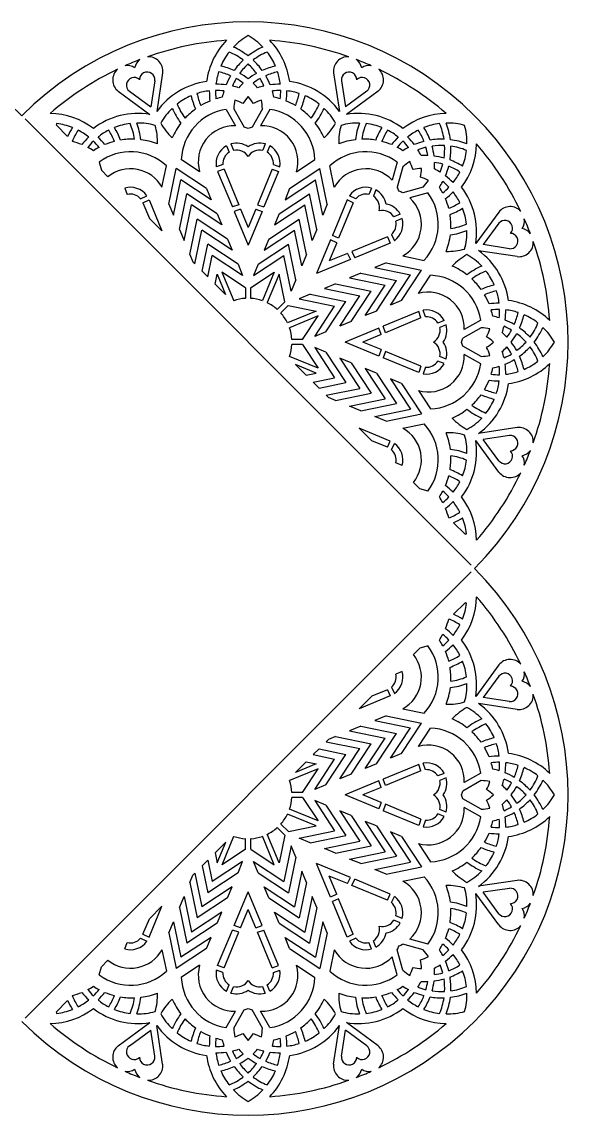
# Model space of a CAD drawing. Extents: x 67 to 315, y -5 to 242.
# Drawn here: x 191.2 to 315, y -5.4 to 242.1 of the extents above; entities that cross this region are included whole.
import ezdxf

# ---------------------------------------------------------------- set-up
doc = ezdxf.new("R2010")
doc.units = 0
doc.layers.get('0').update_dxf_attribs({"linetype": 'CONTINUOUS'})

msp = doc.modelspace()

# ---------------------------------------------------------------- linework, layer by layer
for p, q in [((223.12, 230.62), (221.79, 221.86)), ((261.85, 230.62), (263.18, 221.86)), ((221.33, 228.83), (220.43, 222.89)), ((263.64, 228.83), (264.54, 222.89)), ((213.06, 226.45), (220.2, 221.2)), ((215.59, 226.45), (220.43, 222.89)), ((269.38, 226.45), (264.54, 222.89)), ((271.91, 226.45), (264.77, 221.2)), ((237.54, 222.34), (239.65, 218.62)), ((239.24, 222.47), (241.6, 218.31)), ((245.73, 222.47), (243.37, 218.31)), ((247.43, 222.34), (245.32, 218.62)), ((191.95, 220.18), (293.02, 119.11)), ((198.97, 218.81), (201.59, 216.19)), ((237.6, 214.08), (238.19, 212.65)), ((238.59, 214.5), (239.19, 213.06)), ((246.38, 214.5), (245.78, 213.06)), ((247.37, 214.08), (246.78, 212.65)), ((231.5, 208.22), (227.35, 210.95)), ((253.47, 208.22), (257.62, 210.95)), ((208.72, 210.4), (209.23, 208.56)), ((209.23, 208.56), (210.71, 207.08)), ((222.97, 204.69), (223.98, 209.56)), ((224.55, 200.88), (226.21, 208.94)), ((233.08, 204.42), (226.21, 208.94)), ((236.77, 209.85), (235.28, 209.32)), ((237.03, 208.79), (235.57, 208.28)), ((235.57, 208.28), (238.91, 200.23)), ((237.03, 208.79), (240.36, 200.74)), ((247.94, 208.79), (244.61, 200.74)), ((249.4, 208.28), (246.06, 200.23)), ((247.94, 208.79), (249.4, 208.28)), ((248.2, 209.85), (249.69, 209.32)), ((251.89, 204.42), (258.76, 208.94)), ((260.42, 200.88), (258.76, 208.94)), ((262, 204.69), (260.99, 209.56)), ((276.25, 210.4), (275.11, 206.28)), ((277.54, 209.3), (276.27, 204.68)), ((225.6, 198.35), (227.26, 206.41)), ((234.13, 201.88), (227.26, 206.41)), ((250.84, 201.88), (257.71, 206.41)), ((259.37, 198.35), (257.71, 206.41)), ((214.52, 204.52), (215.11, 203.09)), ((226.92, 195.16), (228.58, 203.22)), ((235.45, 198.7), (228.58, 203.22)), ((233.08, 204.42), (234.13, 201.88)), ((249.52, 198.7), (256.39, 203.22)), ((251.89, 204.42), (250.84, 201.88)), ((258.05, 195.16), (256.39, 203.22)), ((270.45, 204.52), (269.86, 203.09)), ((271.45, 204.11), (270.85, 202.68)), ((282.14, 204.7), (277.52, 203.43)), ((283.24, 203.41), (279.12, 202.27)), ((218.1, 202.11), (219.53, 202.79)), ((218.66, 201.19), (220.05, 201.85)), ((218.66, 201.19), (220.12, 197.66)), ((220.05, 201.85), (222.97, 194.82)), ((224.55, 200.88), (225.6, 198.35)), ((227.97, 192.63), (229.63, 200.69)), ((236.5, 196.16), (229.63, 200.69)), ((240.36, 200.74), (238.91, 200.23)), ((244.61, 200.74), (246.06, 200.23)), ((248.47, 196.16), (255.34, 200.69)), ((257, 192.63), (255.34, 200.69)), ((260.42, 200.88), (259.37, 198.35)), ((264.92, 201.85), (261.58, 193.8)), ((266.31, 201.19), (262.97, 193.14)), ((266.31, 201.19), (264.92, 201.85)), ((266.87, 202.11), (265.44, 202.79)), ((235.45, 198.7), (236.5, 196.16)), ((240.77, 199.75), (239.32, 199.23)), ((239.32, 199.23), (242.48, 191.59)), ((240.77, 199.75), (242.48, 195.61)), ((244.2, 199.75), (242.48, 195.61)), ((245.65, 199.23), (242.48, 191.59)), ((244.2, 199.75), (245.65, 199.23)), ((249.52, 198.7), (248.47, 196.16)), ((276.95, 198.61), (275.52, 198.01)), ((299.29, 199.07), (294.04, 191.93)), ((220.12, 197.66), (222.97, 194.82)), ((229.29, 189.44), (230.95, 197.5)), ((237.82, 192.97), (230.95, 197.5)), ((247.15, 192.97), (254.02, 197.5)), ((255.68, 189.44), (254.02, 197.5)), ((277.37, 197.61), (275.93, 197.02)), ((299.29, 196.54), (295.73, 191.7)), ((226.92, 195.16), (227.97, 192.63)), ((230.43, 187.36), (232, 194.96)), ((238.87, 190.44), (232, 194.96)), ((246.1, 190.44), (252.97, 194.96)), ((254.63, 186.91), (252.97, 194.96)), ((258.05, 195.16), (257, 192.63)), ((262.97, 193.14), (261.58, 193.8)), ((274.03, 193.47), (265.98, 190.13)), ((274.03, 193.47), (274.69, 192.07)), ((274.95, 194.03), (275.63, 192.6)), ((232.07, 185.72), (233.32, 191.78)), ((240.19, 187.25), (233.32, 191.78)), ((237.82, 192.97), (238.87, 190.44)), ((244.78, 187.25), (251.65, 191.78)), ((247.15, 192.97), (246.1, 190.44)), ((253.31, 183.72), (251.65, 191.78)), ((261.17, 192.8), (258, 185.16)), ((262.56, 192.14), (260.85, 188.01)), ((262.56, 192.14), (261.17, 192.8)), ((274.69, 192.07), (266.64, 188.74)), ((301.67, 190.79), (295.73, 191.7)), ((229.29, 189.44), (229.95, 187.83)), ((233.37, 184.41), (234.37, 189.24)), ((241.24, 184.72), (234.37, 189.24)), ((243.73, 184.72), (250.6, 189.24)), ((252.26, 181.18), (250.6, 189.24)), ((255.68, 189.44), (254.63, 186.91)), ((265.64, 188.33), (258, 185.16)), ((264.98, 189.72), (260.85, 188.01)), ((264.98, 189.72), (265.64, 188.33)), ((265.98, 190.13), (266.64, 188.74)), ((277.53, 189.16), (282.4, 188.15)), ((303.46, 189), (294.7, 190.34)), ((229.95, 187.83), (230.43, 187.36)), ((232.07, 185.72), (233.37, 184.41)), ((240.19, 187.25), (241.24, 184.72)), ((244.78, 187.25), (243.73, 184.72)), ((273.73, 187.58), (271.19, 186.53)), ((271.19, 186.53), (279.25, 184.87)), ((273.73, 187.58), (281.78, 185.92)), ((277.26, 179.05), (281.78, 185.92)), ((235, 182.79), (235.46, 185.02)), ((235.46, 185.02), (237.38, 180.41)), ((236.56, 185.48), (239.23, 179.01)), ((241.91, 181.96), (236.56, 185.48)), ((243.05, 181.96), (248.39, 185.49)), ((248.39, 185.49), (245.72, 179.02)), ((249.49, 185.03), (246.81, 178.57)), ((250.78, 178.76), (249.49, 185.03)), ((253.31, 183.72), (252.26, 181.18)), ((268, 185.21), (265.47, 184.16)), ((265.47, 184.16), (273.53, 182.5)), ((268, 185.21), (276.06, 183.55)), ((271.54, 176.68), (276.06, 183.55)), ((274.72, 178), (279.25, 184.87)), ((281.06, 180.63), (283.8, 184.78)), ((235, 182.79), (237.38, 180.41)), ((241.91, 181.96), (241.91, 179.54)), ((243.05, 181.96), (243.05, 179.55)), ((262.28, 182.84), (259.75, 181.79)), ((259.75, 181.79), (267.81, 180.13)), ((262.28, 182.84), (270.34, 181.18)), ((265.81, 174.31), (270.34, 181.18)), ((269, 175.63), (273.53, 182.5)), ((250.78, 178.76), (249.08, 177.05)), ((256.56, 180.47), (254.02, 179.42)), ((254.02, 179.42), (262.08, 177.76)), ((256.56, 180.47), (264.62, 178.81)), ((260.09, 171.94), (264.62, 178.81)), ((263.28, 173.26), (267.81, 180.13)), ((277.26, 179.05), (274.72, 178)), ((251.59, 177.95), (249.89, 176.25)), ((257.86, 176.67), (251.4, 173.98)), ((251.59, 177.95), (257.86, 176.67)), ((257.56, 170.89), (262.08, 177.76)), ((271.54, 176.68), (269, 175.63)), ((281.12, 176.56), (273.07, 173.22)), ((281.63, 175.1), (281.12, 176.56)), ((282.69, 175.36), (282.16, 176.85)), ((258.32, 175.57), (251.85, 172.89)), ((254.8, 170.22), (258.32, 175.57)), ((265.81, 174.31), (263.28, 173.26)), ((281.63, 175.1), (273.58, 171.77)), ((286.92, 174.53), (285.49, 173.94)), ((287.34, 173.54), (285.9, 172.94)), ((295.18, 174.59), (291.46, 172.48)), ((260.09, 171.94), (257.56, 170.89)), ((272.07, 172.81), (264.43, 169.64)), ((272.59, 171.36), (268.45, 169.64)), ((272.59, 171.36), (272.07, 172.81)), ((273.58, 171.77), (273.07, 173.22)), ((295.31, 172.89), (291.15, 170.53)), ((254.8, 170.22), (252.39, 170.22)), ((254.8, 169.08), (252.39, 169.08)), ((254.8, 169.08), (258.33, 163.74)), ((260.09, 167.35), (257.56, 168.4)), ((257.56, 168.4), (262.08, 161.53)), ((272.07, 166.48), (264.43, 169.64)), ((272.59, 167.93), (268.45, 169.64)), ((295.31, 166.39), (291.15, 168.75)), ((258.33, 163.74), (251.86, 166.41)), ((260.09, 167.35), (264.62, 160.48)), ((265.81, 164.98), (263.28, 166.03)), ((263.28, 166.03), (267.81, 159.16)), ((272.59, 167.93), (272.07, 166.48)), ((273.58, 167.52), (273.07, 166.07)), ((281.12, 162.73), (273.07, 166.07)), ((281.63, 164.18), (273.58, 167.52)), ((287.34, 165.75), (285.9, 166.35)), ((295.18, 164.7), (291.46, 166.81)), ((253.22, 164.56), (255.61, 162.17)), ((257.87, 162.64), (253.22, 164.56)), ((265.81, 164.98), (270.34, 158.11)), ((271.54, 162.61), (269, 163.66)), ((269, 163.66), (273.53, 156.79)), ((281.63, 164.18), (281.12, 162.73)), ((282.69, 163.93), (282.16, 162.44)), ((286.92, 164.76), (285.49, 165.35)), ((255.61, 162.17), (257.87, 162.64)), ((257.25, 160.53), (262.08, 161.53)), ((271.54, 162.61), (276.06, 155.74)), ((277.26, 160.24), (274.72, 161.29)), ((274.72, 161.29), (279.25, 154.42)), ((257.25, 160.53), (258.56, 159.23)), ((258.56, 159.23), (264.62, 160.48)), ((260.2, 157.59), (267.81, 159.16)), ((277.26, 160.24), (281.78, 153.37)), ((281.06, 158.66), (283.8, 154.51)), ((260.2, 157.59), (260.67, 157.11)), ((262.28, 156.45), (260.67, 157.11)), ((262.28, 156.45), (270.34, 158.11)), ((265.47, 155.13), (273.53, 156.79)), ((268, 154.08), (265.47, 155.13)), ((268, 154.08), (276.06, 155.74)), ((271.19, 152.76), (279.25, 154.42)), ((273.73, 151.71), (271.19, 152.76)), ((273.73, 151.71), (281.78, 153.37)), ((277.53, 150.13), (282.4, 151.14)), ((267.66, 150.12), (270.5, 147.28)), ((274.69, 147.21), (267.66, 150.12)), ((303.46, 150.28), (294.7, 148.95)), ((274.03, 145.82), (270.5, 147.28)), ((274.03, 145.82), (274.69, 147.21)), ((274.95, 145.26), (275.63, 146.69)), ((299.29, 140.22), (294.04, 147.36)), ((301.67, 148.49), (295.73, 147.59)), ((299.29, 142.75), (295.73, 147.59)), ((277.37, 141.68), (275.93, 142.27)), ((279.92, 137.87), (281.4, 136.39)), ((283.24, 135.88), (281.4, 136.39)), ((289.03, 128.75), (291.65, 126.13)), ((293.02, 117.65), (191.95, 16.58)), ((291.65, 110.62), (289.03, 108.01)), ((281.4, 100.37), (279.92, 98.89)), ((283.24, 100.88), (281.4, 100.37)), ((299.29, 96.54), (294.04, 89.4)), ((277.37, 95.08), (275.93, 94.49)), ((299.29, 94.01), (295.73, 89.17)), ((274.69, 89.54), (267.66, 86.63)), ((270.5, 89.48), (267.66, 86.63)), ((274.03, 90.94), (270.5, 89.48)), ((274.03, 90.94), (274.69, 89.54)), ((274.95, 91.5), (275.63, 90.07)), ((301.67, 88.26), (295.73, 89.17)), ((303.46, 86.47), (294.7, 87.81)), ((273.73, 85.05), (271.19, 84)), ((273.73, 85.05), (281.78, 83.39)), ((277.53, 86.63), (282.4, 85.62)), ((268, 82.68), (265.47, 81.63)), ((268, 82.68), (276.06, 81.02)), ((271.19, 84), (279.25, 82.34)), ((274.72, 75.47), (279.25, 82.34)), ((277.26, 76.52), (281.78, 83.39)), ((281.06, 78.09), (283.8, 82.25)), ((260.67, 79.64), (260.2, 79.17)), ((262.28, 80.31), (260.67, 79.64)), ((262.28, 80.31), (270.34, 78.65)), ((265.47, 81.63), (273.53, 79.97)), ((269, 73.1), (273.53, 79.97)), ((271.54, 74.15), (276.06, 81.02)), ((258.56, 77.53), (257.25, 76.23)), ((258.56, 77.53), (264.62, 76.28)), ((260.2, 79.17), (267.81, 77.6)), ((263.28, 70.73), (267.81, 77.6)), ((265.81, 71.78), (270.34, 78.65)), ((255.63, 74.6), (253.25, 72.22)), ((255.63, 74.6), (257.86, 74.14)), ((257.25, 76.23), (262.08, 75.23)), ((257.56, 68.36), (262.08, 75.23)), ((260.09, 69.41), (264.62, 76.28)), ((277.26, 76.52), (274.72, 75.47)), ((282.69, 72.83), (282.16, 74.32)), ((258.32, 73.04), (251.85, 70.36)), ((257.86, 74.14), (253.25, 72.22)), ((254.8, 67.69), (258.32, 73.04)), ((271.54, 74.15), (269, 73.1)), ((281.12, 74.03), (273.07, 70.69)), ((281.63, 72.57), (273.58, 69.24)), ((281.63, 72.57), (281.12, 74.03)), ((286.92, 72), (285.49, 71.41)), ((295.18, 72.06), (291.46, 69.95)), ((260.09, 69.41), (257.56, 68.36)), ((265.81, 71.78), (263.28, 70.73)), ((272.07, 70.28), (264.43, 67.11)), ((272.59, 68.83), (272.07, 70.28)), ((273.58, 69.24), (273.07, 70.69)), ((287.34, 71.01), (285.9, 70.41)), ((295.31, 70.36), (291.15, 68)), ((254.8, 67.69), (252.39, 67.69)), ((272.07, 63.95), (264.43, 67.11)), ((272.59, 68.83), (268.45, 67.11)), ((272.59, 65.4), (268.45, 67.11)), ((254.8, 66.55), (252.39, 66.55)), ((254.8, 66.55), (258.33, 61.21)), ((260.09, 64.82), (257.56, 65.87)), ((257.56, 65.87), (262.08, 59)), ((260.09, 64.82), (264.62, 57.95)), ((272.59, 65.4), (272.07, 63.95)), ((273.58, 64.99), (273.07, 63.54)), ((281.63, 61.65), (273.58, 64.99)), ((295.31, 63.86), (291.15, 66.22)), ((257.87, 60.11), (251.41, 62.79)), ((258.33, 61.21), (251.86, 63.88)), ((265.81, 62.45), (263.28, 63.5)), ((263.28, 63.5), (267.81, 56.63)), ((265.81, 62.45), (270.34, 55.58)), ((281.12, 60.2), (273.07, 63.54)), ((286.92, 62.22), (285.49, 62.82)), ((287.34, 63.22), (285.9, 63.82)), ((295.18, 62.17), (291.46, 64.28)), ((250.8, 58.01), (249.09, 59.71)), ((251.6, 58.81), (249.89, 60.52)), ((251.6, 58.81), (257.87, 60.11)), ((271.54, 60.08), (269, 61.13)), ((269, 61.13), (273.53, 54.26)), ((271.54, 60.08), (276.06, 53.21)), ((281.63, 61.65), (281.12, 60.2)), ((282.69, 61.4), (282.16, 59.91)), ((236.58, 51.27), (239.25, 57.74)), ((241.92, 54.8), (241.92, 57.21)), ((243.06, 54.8), (243.06, 57.21)), ((248.41, 51.28), (245.73, 57.74)), ((249.51, 51.74), (246.82, 58.2)), ((250.8, 58.01), (249.51, 51.74)), ((254.02, 57.34), (262.08, 59)), ((256.56, 56.29), (254.02, 57.34)), ((256.56, 56.29), (264.62, 57.95)), ((277.26, 57.71), (274.72, 58.76)), ((274.72, 58.76), (279.25, 51.88)), ((277.26, 57.71), (281.78, 50.84)), ((237.4, 56.38), (235.01, 53.98)), ((235.48, 51.73), (237.4, 56.38)), ((241.92, 54.8), (236.58, 51.27)), ((243.06, 54.8), (248.41, 51.28)), ((252.26, 55.57), (250.6, 47.52)), ((253.31, 53.04), (252.26, 55.57)), ((259.75, 54.97), (267.81, 56.63)), ((262.28, 53.92), (259.75, 54.97)), ((262.28, 53.92), (270.34, 55.58)), ((281.06, 56.13), (283.8, 51.98)), ((233.37, 52.34), (232.07, 51.04)), ((233.37, 52.34), (234.37, 47.52)), ((241.24, 52.04), (234.37, 47.52)), ((235.01, 53.98), (235.48, 51.73)), ((240.19, 49.51), (241.24, 52.04)), ((244.78, 49.51), (243.73, 52.04)), ((243.73, 52.04), (250.6, 47.52)), ((253.31, 53.04), (251.65, 44.98)), ((265.47, 52.6), (273.53, 54.26)), ((268, 51.55), (265.47, 52.6)), ((268, 51.55), (276.06, 53.21)), ((232.07, 51.04), (233.32, 44.98)), ((240.19, 49.51), (233.32, 44.98)), ((244.78, 49.51), (251.65, 44.98)), ((254.63, 49.85), (252.97, 41.79)), ((255.68, 47.32), (254.63, 49.85)), ((261.17, 43.96), (258, 51.59)), ((265.64, 48.43), (258, 51.59)), ((271.19, 50.23), (279.25, 51.88)), ((273.73, 49.18), (271.19, 50.23)), ((273.73, 49.18), (281.78, 50.84)), ((229.29, 47.32), (229.95, 48.93)), ((229.29, 47.32), (230.95, 39.26)), ((230.43, 49.4), (229.95, 48.93)), ((230.43, 49.4), (232, 41.79)), ((255.68, 47.32), (254.02, 39.26)), ((262.56, 44.62), (260.85, 48.75)), ((264.98, 47.04), (260.85, 48.75)), ((264.98, 47.04), (265.64, 48.43)), ((265.98, 46.63), (266.64, 48.02)), ((274.69, 44.68), (266.64, 48.02)), ((277.53, 47.6), (282.4, 48.6)), ((303.46, 47.75), (294.7, 46.42)), ((238.87, 46.32), (232, 41.79)), ((237.82, 43.78), (238.87, 46.32)), ((239.32, 37.53), (242.48, 45.17)), ((245.65, 37.53), (242.48, 45.17)), ((247.15, 43.78), (246.1, 46.32)), ((246.1, 46.32), (252.97, 41.79)), ((262.56, 44.62), (261.17, 43.96)), ((274.03, 43.29), (265.98, 46.63)), ((274.03, 43.29), (274.69, 44.68)), ((299.29, 37.69), (294.04, 44.83)), ((301.67, 45.96), (295.73, 45.06)), ((299.29, 40.22), (295.73, 45.06)), ((226.92, 41.6), (227.97, 44.13)), ((227.97, 44.13), (229.63, 36.07)), ((237.82, 43.78), (230.95, 39.26)), ((247.15, 43.78), (254.02, 39.26)), ((257, 44.13), (255.34, 36.07)), ((258.05, 41.6), (257, 44.13)), ((262.97, 43.62), (261.58, 42.96)), ((264.92, 34.91), (261.58, 42.96)), ((266.31, 35.57), (262.97, 43.62)), ((274.95, 42.73), (275.63, 44.15)), ((220.05, 34.91), (222.97, 41.94)), ((222.97, 41.94), (220.12, 39.09)), ((226.92, 41.6), (228.58, 33.54)), ((236.5, 40.6), (229.63, 36.07)), ((235.45, 38.06), (236.5, 40.6)), ((240.77, 37.01), (242.48, 41.14)), ((244.2, 37.01), (242.48, 41.14)), ((249.52, 38.06), (248.47, 40.6)), ((248.47, 40.6), (255.34, 36.07)), ((258.05, 41.6), (256.39, 33.54)), ((277.37, 39.15), (275.93, 39.74)), ((218.66, 35.57), (220.12, 39.09)), ((224.55, 35.87), (225.6, 38.41)), ((225.6, 38.41), (227.26, 30.35)), ((235.45, 38.06), (228.58, 33.54)), ((240.77, 37.01), (239.32, 37.53)), ((244.2, 37.01), (245.65, 37.53)), ((249.52, 38.06), (256.39, 33.54)), ((259.37, 38.41), (257.71, 30.35)), ((260.42, 35.87), (259.37, 38.41)), ((276.95, 38.15), (275.52, 38.75)), ((218.66, 35.57), (220.05, 34.91)), ((224.55, 35.87), (226.21, 27.81)), ((234.13, 34.87), (227.26, 30.35)), ((233.08, 32.34), (234.13, 34.87)), ((235.57, 28.48), (238.91, 36.53)), ((237.03, 27.96), (240.36, 36.01)), ((240.36, 36.01), (238.91, 36.53)), ((244.61, 36.01), (246.06, 36.53)), ((247.94, 27.96), (244.61, 36.01)), ((249.4, 28.48), (246.06, 36.53)), ((251.89, 32.34), (250.84, 34.87)), ((250.84, 34.87), (257.71, 30.35)), ((260.42, 35.87), (258.76, 27.81)), ((266.31, 35.57), (264.92, 34.91)), ((214.52, 32.23), (215.11, 33.67)), ((218.1, 34.65), (219.53, 33.97)), ((233.08, 32.34), (226.21, 27.81)), ((251.89, 32.34), (258.76, 27.81)), ((266.87, 34.65), (265.44, 33.97)), ((270.45, 32.23), (269.86, 33.67)), ((271.45, 32.65), (270.85, 34.08)), ((282.14, 32.06), (277.52, 33.33)), ((283.24, 33.35), (279.12, 34.49)), ((222.97, 32.07), (223.98, 27.2)), ((262, 32.07), (260.99, 27.2)), ((276.25, 26.36), (275.11, 30.48)), ((277.54, 27.46), (276.27, 32.07)), ((208.72, 26.36), (209.23, 28.2)), ((210.71, 29.68), (209.23, 28.2)), ((231.5, 28.54), (227.35, 25.8)), ((236.77, 26.91), (235.28, 27.44)), ((237.03, 27.96), (235.57, 28.48)), ((247.94, 27.96), (249.4, 28.48)), ((248.2, 26.91), (249.69, 27.44)), ((253.47, 28.54), (257.62, 25.8)), ((237.6, 22.67), (238.19, 24.11)), ((238.59, 22.26), (239.19, 23.7)), ((246.38, 22.26), (245.78, 23.7)), ((247.37, 22.67), (246.78, 24.11)), ((201.59, 20.56), (198.97, 17.95)), ((237.54, 14.42), (239.65, 18.14)), ((239.24, 14.28), (241.6, 18.45)), ((245.73, 14.28), (243.37, 18.45)), ((247.43, 14.42), (245.32, 18.14)), ((213.06, 10.31), (220.2, 15.56)), ((223.12, 6.14), (221.79, 14.9)), ((261.85, 6.14), (263.18, 14.9)), ((271.91, 10.31), (264.77, 15.56)), ((215.59, 10.31), (220.43, 13.87)), ((221.33, 7.93), (220.43, 13.87)), ((263.64, 7.93), (264.54, 13.87)), ((269.38, 10.31), (264.54, 13.87))]:
    msp.add_line(p, q)
for centre, radius, start, end in [((139.95, 169.64), 72.5, 45, 225), ((242.48, 169.64), 72.5, 315, 135), ((242.48, 169.64), 68.5, 94.088, 109.419), ((249.63, 226.37), 16.71, 136.0196, 172.1838), ((249.63, 226.37), 14.53, 119.444, 136.1523), ((235.34, 226.37), 14.53, 43.8477, 60.556), ((235.34, 226.37), 16.71, 7.8162, 43.9804), ((242.48, 169.64), 68.5, 70.581, 85.912), ((249.63, 226.37), 14.53, 142.0169, 156.5503), ((232.73, 221.84), 14.53, 53.4497, 67.9831), ((232.73, 221.84), 15.94, 52.2687, 66.2525), ((252.24, 221.84), 15.94, 113.7475, 127.7313), ((252.24, 221.84), 14.53, 112.0169, 126.5503), ((235.34, 226.37), 14.53, 23.4497, 37.9831), ((242.48, 169.64), 68.5, 110.9673, 114.0327), ((219.91, 231.02), 3.24, 126.8112, 166.9218), ((219.91, 231.02), 3.24, 352.9494, 93.5752), ((252.24, 221.84), 15.94, 132.9371, 144.3123), ((232.73, 221.84), 15.94, 35.6877, 47.0629), ((265.06, 231.02), 3.24, 86.4248, 187.0506), ((242.48, 169.64), 68.5, 65.9673, 69.0327), ((265.06, 231.02), 3.24, 13.0782, 53.1888), ((242.48, 169.64), 68.5, 115.581, 130.912), ((215.05, 229), 3.24, 131.4248, 232.0506), ((215.05, 229), 3.24, 58.0782, 98.1888), ((219.61, 229.04), 1.74, 352.9494, 179.4732), ((249.63, 226.37), 14.53, 162.183, 173.4481), ((232.73, 216.61), 14.53, 66.5519, 77.817), ((232.73, 216.61), 15.94, 65.6877, 77.0629), ((252.24, 221.84), 14.53, 132.183, 143.4481), ((232.73, 216.61), 15.94, 52.2687, 60.539), ((232.73, 221.84), 14.53, 36.5519, 47.817), ((252.24, 216.61), 15.94, 119.461, 127.7313), ((252.24, 216.61), 15.94, 102.9371, 114.3123), ((252.24, 216.61), 14.53, 102.183, 113.4481), ((235.34, 226.37), 14.53, 6.5519, 17.817), ((265.36, 229.04), 1.74, 0.5268, 187.0506), ((269.92, 229), 3.24, 81.8112, 121.9218), ((269.92, 229), 3.24, 307.9494, 48.5752), ((242.48, 169.64), 68.5, 49.088, 64.419), ((216.66, 227.82), 1.74, 45.5268, 232.0506), ((235.34, 212.08), 16.71, 97.8163, 144.1998), ((235.34, 212.08), 15.94, 82.2687, 90.539), ((252.24, 221.84), 15.94, 149.461, 157.7313), ((252.24, 221.84), 14.53, 149.0423, 156.5503), ((232.73, 216.61), 14.53, 53.4497, 60.9577), ((252.24, 216.61), 15.94, 132.9371, 138.2756), ((252.24, 216.61), 14.53, 119.0423, 126.5503), ((232.73, 216.61), 15.94, 41.7244, 47.0629), ((232.73, 221.84), 14.53, 23.4497, 30.9577), ((232.73, 221.84), 15.94, 22.2687, 30.539), ((249.63, 212.08), 15.94, 89.461, 97.7313), ((249.63, 212.08), 16.71, 35.8002, 82.1837), ((268.31, 227.82), 1.74, 307.9494, 134.4732), ((235.34, 212.08), 14.53, 113.4497, 127.9831), ((245.1, 228.98), 15.94, 192.9371, 204.3123), ((235.34, 212.08), 14.53, 96.5519, 107.817), ((245.1, 228.98), 14.53, 192.183, 203.4481), ((249.63, 226.37), 15.94, 179.461, 187.7313), ((249.63, 226.37), 14.53, 179.0423, 186.5503), ((235.34, 212.08), 14.53, 83.4497, 90.9577), ((252.24, 221.84), 15.94, 162.9371, 168.2756), ((235.34, 212.08), 15.94, 71.7244, 77.0629), ((249.63, 212.08), 15.94, 102.9371, 108.2756), ((249.63, 212.08), 14.53, 89.0423, 96.5503), ((232.73, 221.84), 15.94, 11.7244, 17.0629), ((235.34, 226.37), 14.53, 353.4497, 0.9577), ((235.34, 226.37), 15.94, 352.2687, 0.539), ((249.63, 212.08), 14.53, 72.183, 83.4481), ((239.87, 228.98), 14.53, 336.5519, 347.817), ((239.87, 228.98), 15.94, 335.6877, 347.0629), ((249.63, 212.08), 14.53, 52.0169, 66.5503), ((239.87, 228.98), 14.53, 202.0169, 216.5503), ((239.87, 209.47), 15.94, 112.2687, 120.539), ((239.87, 209.47), 15.94, 101.7244, 107.0629), ((252.24, 221.84), 13.02, 168.5265, 177.2038), ((235.34, 212.08), 13.02, 62.7962, 71.4735), ((252.24, 216.61), 13.02, 138.5265, 147.2038), ((232.73, 216.61), 13.02, 32.7962, 41.4735), ((249.63, 212.08), 13.02, 108.5265, 117.2038), ((232.73, 221.84), 13.02, 2.7962, 11.4735), ((245.1, 209.47), 15.94, 72.9371, 78.2756), ((245.1, 209.47), 15.94, 59.461, 67.7313), ((245.1, 228.98), 14.53, 323.4497, 337.9831), ((197.33, 204.7), 16.71, 52.8162, 88.9804), ((217.53, 204.7), 16.71, 80.8002, 127.1837), ((235.34, 212.08), 14.53, 133.8477, 150.556), ((239.87, 228.98), 15.94, 203.7475, 217.7313), ((239.34, 210.47), 12, 98.6298, 177.6806), ((239.87, 209.47), 15.94, 125.6877, 137.0629), ((245.62, 210.47), 12, 2.3194, 81.3702), ((245.1, 209.47), 15.94, 42.9371, 54.3123), ((245.1, 228.98), 15.94, 322.2687, 336.2525), ((249.63, 212.08), 14.53, 29.444, 46.1523), ((267.44, 204.7), 16.71, 52.8163, 99.1998), ((287.64, 204.7), 16.71, 91.0196, 127.1838), ((212.48, 213.45), 14.53, 157.0169, 158.3389), ((197.33, 204.7), 14.53, 68.4497, 82.9831), ((216.17, 209.75), 15.94, 147.9371, 156.1641), ((217.53, 204.7), 14.53, 97.0169, 111.5503), ((198.68, 209.75), 15.94, 20.6877, 32.0629), ((202.38, 213.45), 14.53, 8.4497, 22.9831), ((217.53, 204.7), 14.53, 74.444, 91.1523), ((202.38, 213.45), 15.94, 7.2687, 21.2525), ((207.43, 214.8), 14.53, 358.8477, 15.556), ((235.34, 226.37), 14.53, 209.444, 226.1523), ((239.87, 209.47), 15.94, 142.2687, 156.2525), ((239.34, 210.47), 8.16, 87.8526, 196.0098), ((239.34, 210.47), 8.16, 67.3595, 73.9817), ((245.62, 210.47), 8.16, 106.0183, 112.6405), ((245.62, 210.47), 8.16, 343.9902, 92.1474), ((245.1, 209.47), 15.94, 23.7475, 37.7313), ((249.63, 226.37), 14.53, 313.8477, 330.556), ((277.54, 214.8), 14.53, 164.444, 181.1523), ((267.44, 204.7), 14.53, 88.8477, 105.556), ((282.59, 213.45), 15.94, 158.7475, 172.7313), ((282.59, 213.45), 14.53, 157.0169, 171.5503), ((267.44, 204.7), 14.53, 68.4497, 82.9831), ((286.29, 209.75), 15.94, 147.9371, 159.3123), ((287.64, 204.7), 14.53, 97.0169, 111.5503), ((268.8, 209.75), 15.94, 20.6877, 32.0629), ((272.49, 213.45), 14.53, 8.4497, 22.9831), ((272.49, 213.45), 15.94, 7.2687, 21.2525), ((287.64, 204.7), 14.53, 74.444, 91.1523), ((277.54, 214.8), 14.53, 358.8477, 15.556), ((216.17, 209.75), 14.53, 147.183, 158.4481), ((197.33, 204.7), 14.53, 51.5519, 62.817), ((217.53, 204.7), 15.94, 134.461, 142.7313), ((217.53, 204.7), 14.53, 117.183, 128.4481), ((197.33, 204.7), 15.94, 37.2687, 45.539), ((198.68, 209.75), 14.53, 21.5519, 32.817), ((216.17, 199.65), 15.94, 87.9371, 99.3123), ((216.17, 199.65), 15.94, 68.7475, 82.7313), ((268.8, 199.65), 15.94, 97.2687, 111.2525), ((268.8, 199.65), 15.94, 80.6877, 92.0629), ((286.29, 209.75), 14.53, 147.183, 158.4481), ((267.44, 204.7), 14.53, 51.5519, 62.817), ((287.64, 204.7), 15.94, 134.461, 142.7313), ((287.64, 204.7), 14.53, 117.183, 128.4481), ((267.44, 204.7), 15.94, 37.2687, 45.539), ((268.8, 209.75), 14.53, 21.5519, 32.817), ((286.29, 199.65), 15.94, 87.9371, 99.3123), ((286.29, 199.65), 15.94, 68.7475, 82.7313), ((198.68, 199.65), 15.94, 67.2687, 75.539), ((217.53, 204.7), 14.53, 134.0423, 141.5503), ((198.68, 199.65), 15.94, 56.7244, 62.0629), ((197.33, 204.7), 14.53, 38.4497, 45.9577), ((216.17, 199.65), 15.94, 117.9371, 123.2756), ((216.17, 199.65), 15.94, 104.461, 112.7313), ((239.85, 210.04), 4.63, 119.1814, 189.0091), ((239.85, 210.04), 4.63, 55.3618, 105.8186), ((239.85, 210.04), 3.09, 31.6331, 102.4631), ((245.12, 210.04), 4.63, 74.1814, 124.6382), ((245.12, 210.04), 3.09, 77.5369, 148.3669), ((245.12, 210.04), 4.63, 350.9909, 60.8186), ((268.8, 199.65), 15.94, 67.2687, 75.539), ((287.64, 204.7), 14.53, 134.0423, 141.5503), ((268.8, 199.65), 15.94, 56.7244, 62.0629), ((267.44, 204.7), 14.53, 38.4497, 45.9577), ((286.29, 199.65), 15.94, 117.9371, 123.2756), ((286.29, 199.65), 15.94, 104.461, 112.7313), ((286.29, 199.65), 14.53, 104.0423, 111.5503), ((267.44, 204.7), 15.94, 26.7244, 32.0629), ((268.8, 209.75), 14.53, 8.4497, 15.9577), ((286.29, 199.65), 14.53, 87.183, 98.4481), ((268.8, 209.75), 15.94, 7.2687, 15.539), ((272.49, 213.45), 14.53, 351.5519, 2.817), ((272.49, 213.45), 15.94, 350.6877, 2.0629), ((286.29, 199.65), 14.53, 67.0169, 81.5503), ((277.54, 214.8), 16.71, 322.8162, 358.9804), ((277.54, 214.8), 14.53, 338.4497, 352.9831), ((242.48, 169.64), 68.5, 25.581, 40.912), ((215.84, 200.73), 12, 47.3194, 126.3702), ((239.85, 210.04), 3.09, 122.5369, 183.6363), ((245.12, 210.04), 3.09, 356.3637, 57.4631), ((269.13, 200.73), 12, 53.6298, 132.6806), ((286.29, 199.65), 13.02, 123.5265, 132.2038), ((267.44, 204.7), 13.02, 17.7962, 26.4735), ((282.59, 195.96), 15.94, 87.9371, 93.2756), ((282.59, 195.96), 15.94, 74.461, 82.7313), ((282.59, 195.96), 15.94, 57.9371, 69.3123), ((215.84, 200.73), 8.16, 28.9902, 128.9488), ((269.13, 200.73), 8.16, 42.8526, 151.0098), ((282.59, 195.96), 13.02, 93.5265, 102.2038), ((268.8, 209.75), 13.02, 347.7962, 356.4735), ((268.8, 209.75), 15.94, 356.7244, 2.0629), ((277.54, 194.6), 15.94, 57.9371, 63.2756), ((282.59, 195.96), 14.53, 74.0423, 81.5503), ((272.49, 213.45), 14.53, 338.4497, 345.9577), ((272.49, 213.45), 15.94, 337.2687, 345.539), ((282.59, 195.96), 14.53, 57.183, 68.4481), ((277.54, 214.8), 14.53, 321.5519, 332.817), ((277.54, 194.6), 13.02, 63.5265, 72.2038), ((272.49, 213.45), 13.02, 317.7962, 326.4735), ((272.49, 213.45), 15.94, 326.7244, 332.0629), ((277.54, 194.6), 14.53, 44.0423, 51.5503), ((277.54, 194.6), 15.94, 44.461, 52.7313), ((215.78, 200.07), 4.63, 35.9909, 105.8186), ((215.78, 200.07), 3.09, 41.3637, 102.4631), ((269.19, 200.07), 4.63, 74.1814, 144.0091), ((269.19, 200.07), 3.09, 77.5369, 138.6363), ((269.19, 200.07), 4.63, 10.3618, 60.8186), ((269.13, 200.73), 8.16, 22.3595, 28.9817), ((273.57, 196.29), 8.16, 61.0183, 67.6405), ((273.57, 196.29), 12, 317.3194, 36.3702), ((272.49, 195.96), 15.94, 27.9371, 33.2756), ((277.54, 214.8), 14.53, 308.4497, 315.9577), ((277.54, 214.8), 15.94, 307.2687, 315.539), ((277.54, 194.6), 14.53, 27.183, 38.4481), ((277.54, 194.6), 16.71, 350.8002, 37.1837), ((269.19, 200.07), 3.09, 346.6331, 57.4631), ((272.91, 196.35), 4.63, 29.1814, 79.6382), ((273.57, 196.29), 8.16, 298.9902, 47.1474), ((272.49, 195.96), 15.94, 14.461, 22.7313), ((282.59, 213.45), 14.53, 291.5519, 302.817), ((272.91, 196.35), 3.09, 32.5369, 103.3669), ((282.59, 213.45), 15.94, 290.6877, 302.0629), ((272.49, 195.96), 15.94, 357.9371, 9.3123), ((277.54, 194.6), 14.53, 7.0169, 21.5503), ((301.84, 197.08), 3.24, 41.4248, 142.0506), ((272.91, 196.35), 3.09, 311.3637, 12.4631), ((272.91, 196.35), 4.63, 305.9909, 15.8186), ((286.29, 209.75), 14.53, 278.4497, 292.9831), ((300.66, 195.47), 1.74, 315.5268, 142.0506), ((301.84, 197.08), 3.24, 328.0782, 8.1888), ((242.48, 169.64), 68.5, 20.9673, 24.0327), ((272.49, 195.96), 15.94, 338.7475, 352.7313), ((286.29, 209.75), 15.94, 277.2687, 291.2525), ((277.54, 194.6), 14.53, 344.444, 1.1523), ((301.88, 192.52), 1.74, 262.9494, 89.4732), ((303.86, 192.22), 3.24, 36.8112, 76.9218), ((287.64, 204.7), 14.53, 268.8477, 285.556), ((303.86, 192.22), 3.24, 262.9494, 3.5752), ((242.48, 169.64), 68.5, 4.088, 19.419), ((299.21, 176.79), 14.53, 119.444, 136.1523), ((284.92, 176.79), 14.53, 43.8477, 60.556), ((284.92, 176.79), 16.71, 7.8163, 54.1998), ((282.31, 172.26), 15.94, 52.2687, 66.2525), ((301.82, 172.26), 15.94, 113.7475, 127.7313), ((301.82, 172.26), 14.53, 112.0169, 126.5503), ((284.92, 176.79), 14.53, 23.4497, 37.9831), ((283.31, 172.78), 12, 8.6298, 87.6806), ((282.31, 172.26), 15.94, 35.6877, 47.0629), ((283.31, 172.78), 8.16, 357.8526, 106.0098), ((301.82, 167.03), 15.94, 102.9371, 114.3123), ((301.82, 167.03), 14.53, 102.183, 113.4481), ((284.92, 176.79), 14.53, 6.5519, 17.817), ((242.48, 169.64), 9.92, 93.3361, 109.1274), ((242.48, 169.64), 9.92, 70.9457, 86.737), ((242.48, 169.64), 9.92, 48.3361, 64.1274), ((282.31, 172.26), 15.94, 22.2687, 30.539), ((299.21, 162.5), 15.94, 89.461, 97.7313), ((299.21, 162.5), 16.71, 46.0196, 82.1838), ((242.48, 169.64), 9.92, 25.9457, 41.737), ((282.88, 172.28), 4.63, 29.1814, 99.0091), ((299.21, 162.5), 14.53, 89.0423, 96.5503), ((282.31, 172.26), 15.94, 11.7244, 17.0629), ((284.92, 176.79), 14.53, 353.4497, 0.9577), ((284.92, 176.79), 15.94, 352.2687, 0.539), ((299.21, 162.5), 14.53, 72.183, 83.4481), ((289.45, 179.4), 14.53, 336.5519, 347.817), ((289.45, 179.4), 15.94, 335.6877, 347.0629), ((299.21, 162.5), 14.53, 52.0169, 66.5503), ((282.88, 172.28), 3.09, 32.5369, 93.6363), ((282.88, 172.28), 4.63, 325.3618, 15.8186), ((294.68, 159.89), 15.94, 72.9371, 78.2756), ((294.68, 159.89), 15.94, 59.461, 67.7313), ((294.68, 179.4), 14.53, 323.4497, 337.9831), ((242.48, 169.64), 9.92, 3.3361, 19.1274), ((282.88, 172.28), 3.09, 301.6331, 12.4631), ((294.68, 159.89), 13.02, 78.5265, 87.2038), ((284.92, 176.79), 13.02, 332.7962, 341.4735), ((289.45, 159.89), 13.02, 48.5265, 57.2038), ((284.92, 176.79), 15.94, 341.7244, 347.0629), ((289.45, 159.89), 15.94, 42.9371, 48.2756), ((294.68, 159.89), 14.53, 59.0423, 66.5503), ((289.45, 179.4), 14.53, 323.4497, 330.9577), ((289.45, 179.4), 15.94, 322.2687, 330.539), ((294.68, 159.89), 14.53, 42.183, 53.4481), ((294.68, 159.89), 15.94, 42.9371, 54.3123), ((294.68, 179.4), 15.94, 322.2687, 336.2525), ((299.21, 162.5), 14.53, 29.444, 46.1523), ((242.48, 169.64), 9.92, 340.9457, 356.737), ((282.88, 167.01), 3.09, 347.5369, 58.3669), ((282.88, 167.01), 4.63, 344.1814, 34.6382), ((283.31, 172.78), 8.16, 337.3595, 343.9817), ((283.31, 166.5), 8.16, 16.0183, 22.6405), ((289.45, 179.4), 13.02, 302.7962, 311.4735), ((284.92, 162.5), 13.02, 18.5265, 27.2038), ((289.45, 179.4), 15.94, 311.7244, 317.0629), ((289.45, 159.89), 14.53, 29.0423, 36.5503), ((289.45, 159.89), 15.94, 29.461, 37.7313), ((294.68, 179.4), 14.53, 306.5519, 317.817), ((294.68, 179.4), 15.94, 305.6877, 317.0629), ((294.68, 159.89), 14.53, 22.0169, 36.5503), ((294.68, 159.89), 15.94, 23.7475, 37.7313), ((299.21, 176.79), 14.53, 313.8477, 330.556), ((283.31, 166.5), 8.16, 253.9902, 2.1474), ((294.68, 179.4), 13.02, 272.7962, 281.4735), ((284.92, 162.5), 15.94, 12.9371, 18.2756), ((294.68, 179.4), 14.53, 293.4497, 300.9577), ((289.45, 159.89), 15.94, 12.9371, 24.3123), ((282.88, 167.01), 4.63, 260.9909, 330.8186), ((282.88, 167.01), 3.09, 266.3637, 327.4631), ((283.31, 166.5), 12, 272.3194, 351.3702), ((282.31, 167.03), 15.94, 342.9371, 348.2756), ((294.68, 179.4), 15.94, 281.7244, 287.0629), ((284.92, 162.5), 14.53, 359.0423, 6.5503), ((294.68, 179.4), 15.94, 292.2687, 300.539), ((284.92, 162.5), 15.94, 359.461, 7.7313), ((299.21, 176.79), 16.71, 277.8162, 313.9804), ((289.45, 159.89), 14.53, 12.183, 23.4481), ((299.21, 176.79), 14.53, 293.4497, 307.9831), ((242.48, 169.64), 68.5, 340.581, 355.912), ((282.31, 167.03), 15.94, 329.461, 337.7313), ((299.21, 176.79), 15.94, 262.2687, 270.539), ((299.21, 176.79), 14.53, 263.4497, 270.9577), ((299.21, 176.79), 14.53, 276.5519, 287.817), ((284.92, 162.5), 16.71, 305.8002, 352.1837), ((301.82, 172.26), 14.53, 246.5519, 257.817), ((284.92, 162.5), 14.53, 342.183, 353.4481), ((282.31, 167.03), 15.94, 312.9371, 324.3123), ((301.82, 172.26), 15.94, 245.6877, 257.0629), ((284.92, 162.5), 14.53, 322.0169, 336.5503), ((282.31, 167.03), 15.94, 293.7475, 307.7313), ((301.82, 167.03), 15.94, 232.2687, 246.2525), ((301.82, 167.03), 14.53, 233.4497, 247.9831), ((273.57, 143), 12, 323.6298, 42.6806), ((299.21, 162.5), 14.53, 223.8477, 240.556), ((284.92, 162.5), 14.53, 299.444, 316.1523), ((273.57, 143), 8.16, 321.0512, 61.0098), ((272.49, 143.33), 15.94, 7.2687, 21.2525), ((287.64, 134.59), 14.53, 74.444, 91.1523), ((277.54, 144.69), 14.53, 358.8477, 15.556), ((303.86, 147.07), 3.24, 356.4248, 97.0506), ((272.91, 142.94), 4.63, 344.1814, 54.0091), ((277.54, 144.69), 16.71, 322.8163, 9.1998), ((301.88, 146.77), 1.74, 270.5268, 97.0506), ((272.91, 142.94), 3.09, 347.5369, 48.6363), ((272.49, 143.33), 15.94, 350.6877, 2.0629), ((286.29, 129.54), 15.94, 68.7475, 82.7313), ((286.29, 129.54), 14.53, 67.0169, 81.5503), ((300.66, 143.82), 1.74, 217.9494, 44.4732), ((303.86, 147.07), 3.24, 283.0782, 323.1888), ((301.84, 142.21), 3.24, 351.8112, 31.9218), ((242.48, 169.64), 68.5, 335.9673, 339.0327), ((277.54, 144.69), 14.53, 338.4497, 352.9831), ((272.49, 143.33), 15.94, 337.2687, 345.539), ((282.59, 125.84), 14.53, 57.183, 68.4481), ((282.59, 125.84), 15.94, 57.9371, 69.3123), ((242.48, 169.64), 68.5, 319.088, 334.419), ((301.84, 142.21), 3.24, 217.9494, 318.5752), ((277.54, 124.49), 15.94, 44.461, 52.7313), ((277.54, 144.69), 14.53, 321.5519, 332.817), ((272.49, 143.33), 15.94, 326.7244, 332.0629), ((272.49, 125.84), 15.94, 27.9371, 33.2756), ((277.54, 124.49), 14.53, 44.0423, 51.5503), ((277.54, 144.69), 14.53, 308.4497, 315.9577), ((277.54, 124.49), 16.71, 1.0196, 37.1838), ((277.54, 144.69), 15.94, 307.2687, 315.539), ((272.49, 125.84), 15.94, 14.461, 22.7313), ((277.54, 124.49), 14.53, 27.183, 38.4481), ((282.59, 143.33), 14.53, 291.5519, 302.817), ((282.59, 143.33), 15.94, 293.8359, 302.0629), ((277.54, 124.49), 14.53, 7.0169, 21.5503), ((286.29, 139.64), 14.53, 291.6611, 292.9831), ((242.48, 67.11), 72.5, 225, 45), ((277.54, 112.27), 16.71, 322.8162, 358.9804), ((242.48, 67.11), 68.5, 25.581, 40.912), ((277.54, 112.27), 14.53, 338.4497, 352.9831), ((286.29, 97.12), 14.53, 67.0169, 68.3389), ((272.49, 110.92), 15.94, 337.2687, 345.539), ((282.59, 93.43), 14.53, 57.183, 68.4481), ((282.59, 93.43), 15.94, 57.9371, 66.1641), ((277.54, 92.07), 15.94, 44.461, 52.7313), ((277.54, 112.27), 14.53, 321.5519, 332.817), ((272.49, 110.92), 15.94, 326.7244, 332.0629), ((272.49, 93.43), 15.94, 27.9371, 33.2756), ((277.54, 92.07), 14.53, 44.0423, 51.5503), ((277.54, 112.27), 14.53, 308.4497, 315.9577), ((277.54, 92.07), 16.71, 350.8002, 37.1837), ((273.57, 93.76), 12, 317.3194, 36.3702), ((277.54, 112.27), 15.94, 307.2687, 315.539), ((272.49, 93.43), 15.94, 14.461, 22.7313), ((277.54, 92.07), 14.53, 27.183, 38.4481), ((273.57, 93.76), 8.16, 298.9902, 38.9488), ((282.59, 110.92), 14.53, 291.5519, 302.817), ((282.59, 110.92), 15.94, 290.6877, 302.0629), ((277.54, 92.07), 14.53, 7.0169, 21.5503), ((301.84, 94.55), 3.24, 41.4248, 142.0506), ((272.91, 93.82), 3.09, 311.3637, 12.4631), ((272.91, 93.82), 4.63, 305.9909, 15.8186), ((272.49, 93.43), 15.94, 357.9371, 9.3123), ((300.66, 92.94), 1.74, 315.5268, 142.0506), ((301.84, 94.55), 3.24, 328.0782, 8.1888), ((242.48, 67.11), 68.5, 20.9673, 24.0327), ((286.29, 107.22), 15.94, 277.2687, 291.2525), ((286.29, 107.22), 14.53, 278.4497, 292.9831), ((277.54, 92.07), 14.53, 344.444, 1.1523), ((301.88, 89.99), 1.74, 262.9494, 89.4732), ((303.86, 89.69), 3.24, 36.8112, 76.9218), ((272.49, 93.43), 15.94, 338.7475, 352.7313), ((303.86, 89.69), 3.24, 262.9494, 3.5752), ((242.48, 67.11), 68.5, 4.088, 19.419), ((287.64, 102.17), 14.53, 268.8477, 285.556), ((299.21, 74.26), 14.53, 119.444, 136.1523), ((284.92, 74.26), 14.53, 43.8477, 60.556), ((284.92, 74.26), 16.71, 7.8163, 54.1998), ((282.31, 69.73), 15.94, 52.2687, 66.2525), ((301.82, 69.73), 15.94, 113.7475, 127.7313), ((283.31, 70.25), 12, 8.6298, 87.6806), ((301.82, 69.73), 14.53, 112.0169, 126.5503), ((284.92, 74.26), 14.53, 23.4497, 37.9831), ((282.31, 69.73), 15.94, 35.6877, 47.0629), ((301.82, 64.5), 15.94, 102.9371, 114.3123), ((283.31, 70.25), 8.16, 357.8526, 106.0098), ((301.82, 64.5), 14.53, 102.183, 113.4481), ((282.31, 69.73), 15.94, 22.2687, 30.539), ((284.92, 74.26), 14.53, 6.5519, 17.817), ((282.88, 69.75), 4.63, 29.1814, 99.0091), ((299.21, 59.97), 15.94, 89.461, 97.7313), ((299.21, 59.97), 14.53, 89.0423, 96.5503), ((282.31, 69.73), 15.94, 11.7244, 17.0629), ((284.92, 74.26), 14.53, 353.4497, 0.9577), ((284.92, 74.26), 15.94, 352.2687, 0.539), ((299.21, 59.97), 14.53, 72.183, 83.4481), ((299.21, 59.97), 16.71, 46.0196, 82.1838), ((282.88, 69.75), 3.09, 32.5369, 93.6363), ((294.68, 57.36), 15.94, 72.9371, 78.2756), ((294.68, 57.36), 15.94, 59.461, 67.7313), ((289.45, 76.87), 14.53, 336.5519, 347.817), ((289.45, 76.87), 15.94, 335.6877, 347.0629), ((299.21, 59.97), 14.53, 52.0169, 66.5503), ((242.48, 67.11), 9.92, 3.3361, 19.1274), ((282.88, 69.75), 3.09, 301.6331, 12.4631), ((282.88, 69.75), 4.63, 325.3618, 15.8186), ((294.68, 57.36), 13.02, 78.5265, 87.2038), ((284.92, 74.26), 13.02, 332.7962, 341.4735), ((284.92, 74.26), 15.94, 341.7244, 347.0629), ((294.68, 57.36), 14.53, 59.0423, 66.5503), ((289.45, 76.87), 14.53, 323.4497, 330.9577), ((294.68, 57.36), 15.94, 42.9371, 54.3123), ((294.68, 76.87), 14.53, 323.4497, 337.9831), ((294.68, 76.87), 15.94, 322.2687, 336.2525), ((299.21, 59.97), 14.53, 29.444, 46.1523), ((282.88, 64.48), 3.09, 347.5369, 58.3669), ((282.88, 64.48), 4.63, 344.1814, 34.6382), ((283.31, 70.25), 8.16, 337.3595, 343.9817), ((283.31, 63.97), 8.16, 16.0183, 22.6405), ((289.45, 57.36), 13.02, 48.5265, 57.2038), ((289.45, 76.87), 13.02, 302.7962, 311.4735), ((289.45, 57.36), 15.94, 42.9371, 48.2756), ((289.45, 76.87), 15.94, 322.2687, 330.539), ((289.45, 57.36), 15.94, 29.461, 37.7313), ((294.68, 57.36), 14.53, 42.183, 53.4481), ((294.68, 76.87), 14.53, 306.5519, 317.817), ((294.68, 57.36), 15.94, 23.7475, 37.7313), ((299.21, 74.26), 14.53, 313.8477, 330.556), ((242.48, 67.11), 9.92, 340.9457, 356.737), ((284.92, 59.97), 13.02, 18.5265, 27.2038), ((289.45, 76.87), 15.94, 311.7244, 317.0629), ((284.92, 59.97), 15.94, 12.9371, 18.2756), ((294.68, 76.87), 14.53, 293.4497, 300.9577), ((289.45, 57.36), 14.53, 29.0423, 36.5503), ((294.68, 76.87), 15.94, 305.6877, 317.0629), ((294.68, 57.36), 14.53, 22.0169, 36.5503), ((242.48, 67.11), 9.92, 318.3361, 334.1274), ((283.31, 63.97), 8.16, 253.9902, 2.1474), ((282.88, 64.48), 4.63, 260.9909, 330.8186), ((282.88, 64.48), 3.09, 266.3637, 327.4631), ((283.31, 63.97), 12, 272.3194, 351.3702), ((294.68, 76.87), 13.02, 272.7962, 281.4735), ((294.68, 76.87), 15.94, 292.2687, 300.539), ((284.92, 59.97), 15.94, 359.461, 7.7313), ((299.21, 74.26), 16.71, 277.8162, 313.9804), ((289.45, 57.36), 14.53, 12.183, 23.4481), ((289.45, 57.36), 15.94, 12.9371, 24.3123), ((299.21, 74.26), 14.53, 293.4497, 307.9831), ((242.48, 67.11), 68.5, 340.581, 355.912), ((242.48, 67.11), 9.92, 295.9457, 311.737), ((282.31, 64.5), 15.94, 342.9371, 348.2756), ((299.21, 74.26), 14.53, 263.4497, 270.9577), ((294.68, 76.87), 15.94, 281.7244, 287.0629), ((284.92, 59.97), 14.53, 359.0423, 6.5503), ((299.21, 74.26), 14.53, 276.5519, 287.817), ((242.48, 67.11), 9.92, 250.9457, 266.737), ((242.48, 67.11), 9.92, 273.3361, 289.1274), ((284.92, 59.97), 16.71, 305.8002, 352.1837), ((282.31, 64.5), 15.94, 329.461, 337.7313), ((299.21, 74.26), 15.94, 262.2687, 270.539), ((284.92, 59.97), 14.53, 342.183, 353.4481), ((282.31, 64.5), 15.94, 312.9371, 324.3123), ((301.82, 69.73), 15.94, 245.6877, 257.0629), ((301.82, 69.73), 14.53, 246.5519, 257.817), ((301.82, 64.5), 14.53, 233.4497, 247.9831), ((284.92, 59.97), 14.53, 322.0169, 336.5503), ((282.31, 64.5), 15.94, 293.7475, 307.7313), ((299.21, 59.97), 14.53, 223.8477, 240.556), ((301.82, 64.5), 15.94, 232.2687, 246.2525), ((284.92, 59.97), 14.53, 299.444, 316.1523), ((273.57, 40.47), 8.16, 312.8526, 61.0098), ((273.57, 40.47), 12, 323.6298, 42.6806), ((303.86, 44.54), 3.24, 356.4248, 97.0506), ((272.49, 40.8), 15.94, 7.2687, 21.2525), ((287.64, 32.06), 14.53, 74.444, 91.1523), ((277.54, 42.15), 16.71, 322.8163, 9.1998), ((277.54, 42.15), 14.53, 358.8477, 15.556), ((301.88, 44.24), 1.74, 270.5268, 97.0506), ((272.91, 40.41), 3.09, 347.5369, 48.6363), ((272.91, 40.41), 4.63, 344.1814, 54.0091), ((286.29, 27.01), 15.94, 68.7475, 82.7313), ((300.66, 41.29), 1.74, 217.9494, 44.4732), ((303.86, 44.54), 3.24, 283.0782, 323.1888), ((242.48, 67.11), 68.5, 335.9673, 339.0327), ((272.49, 40.8), 15.94, 350.6877, 2.0629), ((286.29, 27.01), 14.53, 67.0169, 81.5503), ((277.54, 42.15), 14.53, 338.4497, 352.9831), ((301.84, 39.68), 3.24, 351.8112, 31.9218), ((269.19, 36.69), 3.09, 302.5369, 13.3669), ((272.91, 40.41), 3.09, 256.6331, 327.4631), ((272.91, 40.41), 4.63, 280.3618, 330.8186), ((282.59, 23.31), 15.94, 57.9371, 69.3123), ((242.48, 67.11), 68.5, 319.088, 334.419), ((301.84, 39.68), 3.24, 217.9494, 318.5752), ((269.19, 36.69), 4.63, 299.1814, 349.6382), ((272.49, 40.8), 15.94, 337.2687, 345.539), ((282.59, 23.31), 14.53, 57.183, 68.4481), ((277.54, 42.15), 14.53, 321.5519, 332.817), ((215.78, 36.69), 4.63, 254.1814, 324.0091), ((215.78, 36.69), 3.09, 257.5369, 318.6363), ((269.19, 36.69), 4.63, 215.9909, 285.8186), ((269.19, 36.69), 3.09, 221.3637, 282.4631), ((269.13, 36.03), 8.16, 331.0183, 337.6405), ((273.57, 40.47), 8.16, 292.3595, 298.9817), ((272.49, 40.8), 15.94, 326.7244, 332.0629), ((277.54, 21.96), 14.53, 44.0423, 51.5503), ((277.54, 21.96), 15.94, 44.461, 52.7313), ((215.84, 36.03), 8.16, 231.0512, 331.0098), ((269.13, 36.03), 8.16, 208.9902, 317.1474), ((277.54, 42.15), 13.02, 287.7962, 296.4735), ((268.8, 27.01), 13.02, 3.5265, 12.2038), ((272.49, 23.31), 13.02, 33.5265, 42.2038), ((272.49, 23.31), 15.94, 27.9371, 33.2756), ((277.54, 42.15), 14.53, 308.4497, 315.9577), ((277.54, 42.15), 15.94, 307.2687, 315.539), ((277.54, 21.96), 14.53, 27.183, 38.4481), ((277.54, 21.96), 16.71, 1.0196, 37.1838), ((239.34, 26.29), 8.16, 163.9902, 272.1474), ((239.85, 26.72), 4.63, 170.9909, 240.8186), ((245.62, 26.29), 8.16, 267.8526, 16.0098), ((245.12, 26.72), 4.63, 299.1814, 9.0091), ((286.29, 37.11), 13.02, 227.7962, 236.4735), ((267.44, 32.06), 13.02, 333.5265, 342.2038), ((282.59, 40.8), 13.02, 257.7962, 266.4735), ((277.54, 42.15), 15.94, 296.7244, 302.0629), ((268.8, 27.01), 15.94, 357.9371, 3.2756), ((272.49, 23.31), 14.53, 14.0423, 21.5503), ((272.49, 23.31), 15.94, 14.461, 22.7313), ((282.59, 40.8), 14.53, 291.5519, 302.817), ((282.59, 40.8), 15.94, 290.6877, 302.0629), ((277.54, 21.96), 14.53, 7.0169, 21.5503), ((215.84, 36.03), 12, 233.6298, 312.6806), ((239.34, 26.29), 12, 182.3194, 261.3702), ((239.85, 26.72), 3.09, 176.3637, 237.4631), ((239.85, 26.72), 3.09, 257.5369, 328.3669), ((245.12, 26.72), 3.09, 211.6331, 282.4631), ((245.12, 26.72), 3.09, 302.5369, 3.6363), ((245.62, 26.29), 12, 278.6298, 357.6806), ((269.13, 36.03), 12, 227.3194, 306.3702), ((267.44, 32.06), 15.94, 327.9371, 333.2756), ((282.59, 40.8), 15.94, 266.7244, 272.0629), ((268.8, 27.01), 14.53, 344.0423, 351.5503), ((268.8, 27.01), 15.94, 344.461, 352.7313), ((282.59, 40.8), 15.94, 277.2687, 285.539), ((282.59, 40.8), 14.53, 278.4497, 285.9577), ((272.49, 23.31), 14.53, 357.183, 8.4481), ((272.49, 23.31), 15.94, 357.9371, 9.3123), ((198.68, 37.11), 15.94, 284.461, 292.7313), ((217.53, 32.06), 15.94, 217.2687, 225.539), ((198.68, 37.11), 15.94, 297.9371, 303.2756), ((217.53, 32.06), 14.53, 218.4497, 225.9577), ((216.17, 37.11), 15.94, 236.7244, 242.0629), ((197.33, 32.06), 14.53, 314.0423, 321.5503), ((197.33, 32.06), 15.94, 314.461, 322.7313), ((216.17, 37.11), 15.94, 247.2687, 255.539), ((239.85, 26.72), 4.63, 254.1814, 304.6382), ((245.12, 26.72), 4.63, 235.3618, 285.8186), ((268.8, 37.11), 15.94, 284.461, 292.7313), ((287.64, 32.06), 15.94, 217.2687, 225.539), ((268.8, 37.11), 15.94, 297.9371, 303.2756), ((287.64, 32.06), 14.53, 218.4497, 225.9577), ((286.29, 37.11), 15.94, 236.7244, 242.0629), ((267.44, 32.06), 14.53, 314.0423, 321.5503), ((267.44, 32.06), 15.94, 314.461, 322.7313), ((286.29, 37.11), 15.94, 247.2687, 255.539), ((286.29, 37.11), 14.53, 248.4497, 255.9577), ((286.29, 37.11), 14.53, 261.5519, 272.817), ((286.29, 37.11), 14.53, 278.4497, 292.9831), ((216.17, 27.01), 15.94, 203.8359, 212.0629), ((216.17, 27.01), 14.53, 201.5519, 212.817), ((197.33, 32.06), 14.53, 297.183, 308.4481), ((217.53, 32.06), 14.53, 231.5519, 242.817), ((198.68, 27.01), 14.53, 327.183, 338.4481), ((198.68, 27.01), 15.94, 327.9371, 339.3123), ((216.17, 37.11), 15.94, 260.6877, 272.0629), ((202.38, 23.31), 14.53, 337.0169, 351.5503), ((202.38, 23.31), 15.94, 338.7475, 352.7313), ((216.17, 37.11), 15.94, 277.2687, 291.2525), ((207.43, 21.96), 14.53, 344.444, 1.1523), ((235.34, 10.39), 14.53, 133.8477, 150.556), ((239.87, 27.29), 15.94, 203.7475, 217.7313), ((245.1, 27.29), 15.94, 322.2687, 336.2525), ((249.63, 10.39), 14.53, 29.444, 46.1523), ((277.54, 21.96), 14.53, 178.8477, 195.556), ((268.8, 37.11), 15.94, 248.7475, 262.7313), ((282.59, 23.31), 15.94, 187.2687, 201.2525), ((268.8, 37.11), 15.94, 267.9371, 279.3123), ((282.59, 23.31), 14.53, 188.4497, 202.9831), ((286.29, 27.01), 15.94, 200.6877, 212.0629), ((286.29, 27.01), 14.53, 201.5519, 212.817), ((267.44, 32.06), 14.53, 297.183, 308.4481), ((287.64, 32.06), 14.53, 231.5519, 242.817), ((268.8, 27.01), 14.53, 327.183, 338.4481), ((268.8, 27.01), 15.94, 327.9371, 339.3123), ((286.29, 37.11), 15.94, 260.6877, 272.0629), ((272.49, 23.31), 14.53, 337.0169, 351.5503), ((272.49, 23.31), 15.94, 338.7475, 352.7313), ((286.29, 37.11), 15.94, 277.2687, 291.2525), ((277.54, 21.96), 14.53, 344.444, 1.1523), ((197.33, 32.06), 16.71, 271.0196, 307.1838), ((212.48, 23.31), 14.53, 201.6611, 202.9831), ((197.33, 32.06), 14.53, 277.0169, 291.5503), ((217.53, 32.06), 16.71, 232.8163, 279.1998), ((217.53, 32.06), 14.53, 248.4497, 262.9831), ((217.53, 32.06), 14.53, 268.8477, 285.556), ((235.34, 24.68), 14.53, 209.444, 226.1523), ((239.87, 7.78), 15.94, 142.2687, 156.2525), ((239.34, 26.29), 8.16, 286.0183, 292.6405), ((245.62, 26.29), 8.16, 247.3595, 253.9817), ((245.1, 7.78), 15.94, 23.7475, 37.7313), ((249.63, 24.68), 14.53, 313.8477, 330.556), ((267.44, 32.06), 14.53, 254.444, 271.1523), ((267.44, 32.06), 16.71, 260.8002, 307.1837), ((267.44, 32.06), 14.53, 277.0169, 291.5503), ((287.64, 32.06), 16.71, 232.8162, 268.9804), ((287.64, 32.06), 14.53, 248.4497, 262.9831), ((287.64, 32.06), 14.53, 268.8477, 285.556), ((242.48, 67.11), 68.5, 229.088, 244.419), ((235.34, 24.68), 16.71, 215.8002, 262.1837), ((239.87, 7.78), 14.53, 143.4497, 157.9831), ((239.87, 27.29), 15.94, 222.9371, 234.3123), ((249.63, 24.68), 16.71, 277.8163, 324.1998), ((245.1, 27.29), 15.94, 305.6877, 317.0629), ((245.1, 7.78), 14.53, 22.0169, 36.5503), ((242.48, 67.11), 68.5, 295.581, 310.912), ((235.34, 24.68), 14.53, 232.0169, 246.5503), ((245.1, 7.78), 15.94, 155.6877, 167.0629), ((245.1, 7.78), 14.53, 156.5519, 167.817), ((239.87, 27.29), 15.94, 239.461, 247.7313), ((249.63, 10.39), 15.94, 172.2687, 180.539), ((252.24, 14.92), 13.02, 182.7962, 191.4735), ((235.34, 24.68), 13.02, 288.5265, 297.2038), ((252.24, 20.15), 13.02, 212.7962, 221.4735), ((232.73, 20.15), 13.02, 318.5265, 327.2038), ((249.63, 24.68), 13.02, 242.7962, 251.4735), ((232.73, 14.92), 13.02, 348.5265, 357.2038), ((245.1, 27.29), 15.94, 292.2687, 300.539), ((235.34, 10.39), 15.94, 359.461, 7.7313), ((239.87, 7.78), 14.53, 12.183, 23.4481), ((239.87, 7.78), 15.94, 12.9371, 24.3123), ((249.63, 24.68), 14.53, 293.4497, 307.9831), ((215.05, 7.75), 3.24, 127.9494, 228.5752), ((216.66, 8.94), 1.74, 127.9494, 314.4732), ((235.34, 24.68), 14.53, 252.183, 263.4481), ((249.63, 10.39), 14.53, 173.4497, 180.9577), ((235.34, 24.68), 14.53, 269.0423, 276.5503), ((239.87, 27.29), 15.94, 252.9371, 258.2756), ((252.24, 14.92), 15.94, 191.7244, 197.0629), ((232.73, 14.92), 15.94, 342.9371, 348.2756), ((249.63, 24.68), 14.53, 263.4497, 270.9577), ((245.1, 27.29), 15.94, 281.7244, 287.0629), ((235.34, 10.39), 14.53, 359.0423, 6.5503), ((249.63, 24.68), 14.53, 276.5519, 287.817), ((268.31, 8.94), 1.74, 225.5268, 52.0506), ((269.92, 7.75), 3.24, 311.4248, 52.0506), ((219.61, 7.72), 1.74, 180.5268, 7.0506), ((249.63, 10.39), 16.71, 187.8162, 223.9804), ((235.34, 24.68), 15.94, 269.461, 277.7313), ((249.63, 10.39), 14.53, 186.5519, 197.817), ((252.24, 14.92), 15.94, 202.2687, 210.539), ((235.34, 24.68), 15.94, 282.9371, 288.2756), ((252.24, 14.92), 14.53, 203.4497, 210.9577), ((232.73, 20.15), 14.53, 299.0423, 306.5503), ((252.24, 20.15), 15.94, 221.7244, 227.0629), ((232.73, 20.15), 15.94, 299.461, 307.7313), ((252.24, 20.15), 15.94, 232.2687, 240.539), ((232.73, 20.15), 15.94, 312.9371, 318.2756), ((252.24, 20.15), 14.53, 233.4497, 240.9577), ((249.63, 24.68), 15.94, 251.7244, 257.0629), ((232.73, 14.92), 14.53, 329.0423, 336.5503), ((232.73, 14.92), 15.94, 329.461, 337.7313), ((235.34, 10.39), 16.71, 316.0196, 352.1838), ((249.63, 24.68), 15.94, 262.2687, 270.539), ((235.34, 10.39), 14.53, 342.183, 353.4481), ((265.36, 7.72), 1.74, 172.9494, 359.4732), ((215.05, 7.75), 3.24, 261.8112, 301.9218), ((219.91, 5.74), 3.24, 193.0782, 233.1888), ((219.91, 5.74), 3.24, 266.4248, 7.0506), ((232.73, 20.15), 14.53, 282.183, 293.4481), ((232.73, 20.15), 15.94, 282.9371, 294.3123), ((252.24, 14.92), 15.94, 215.6877, 227.0629), ((252.24, 14.92), 14.53, 216.5519, 227.817), ((232.73, 14.92), 14.53, 312.183, 323.4481), ((232.73, 14.92), 15.94, 312.9371, 324.3123), ((252.24, 20.15), 15.94, 245.6877, 257.0629), ((252.24, 20.15), 14.53, 246.5519, 257.817), ((265.06, 5.74), 3.24, 172.9494, 273.5752), ((265.06, 5.74), 3.24, 306.8112, 346.9218), ((269.92, 7.75), 3.24, 238.0782, 278.1888), ((242.48, 67.11), 68.5, 245.9673, 249.0327), ((242.48, 67.11), 68.5, 250.581, 265.912), ((249.63, 10.39), 14.53, 203.4497, 217.9831), ((232.73, 14.92), 14.53, 292.0169, 306.5503), ((252.24, 14.92), 14.53, 233.4497, 247.9831), ((235.34, 10.39), 14.53, 322.0169, 336.5503), ((242.48, 67.11), 68.5, 274.088, 289.419), ((242.48, 67.11), 68.5, 290.9673, 294.0327), ((232.73, 14.92), 15.94, 293.7475, 307.7313), ((249.63, 10.39), 14.53, 223.8477, 240.556), ((252.24, 14.92), 15.94, 232.2687, 246.2525), ((235.34, 10.39), 14.53, 299.444, 316.1523)]:
    msp.add_arc(centre, radius, start, end)

doc.saveas('drawing.dxf')
